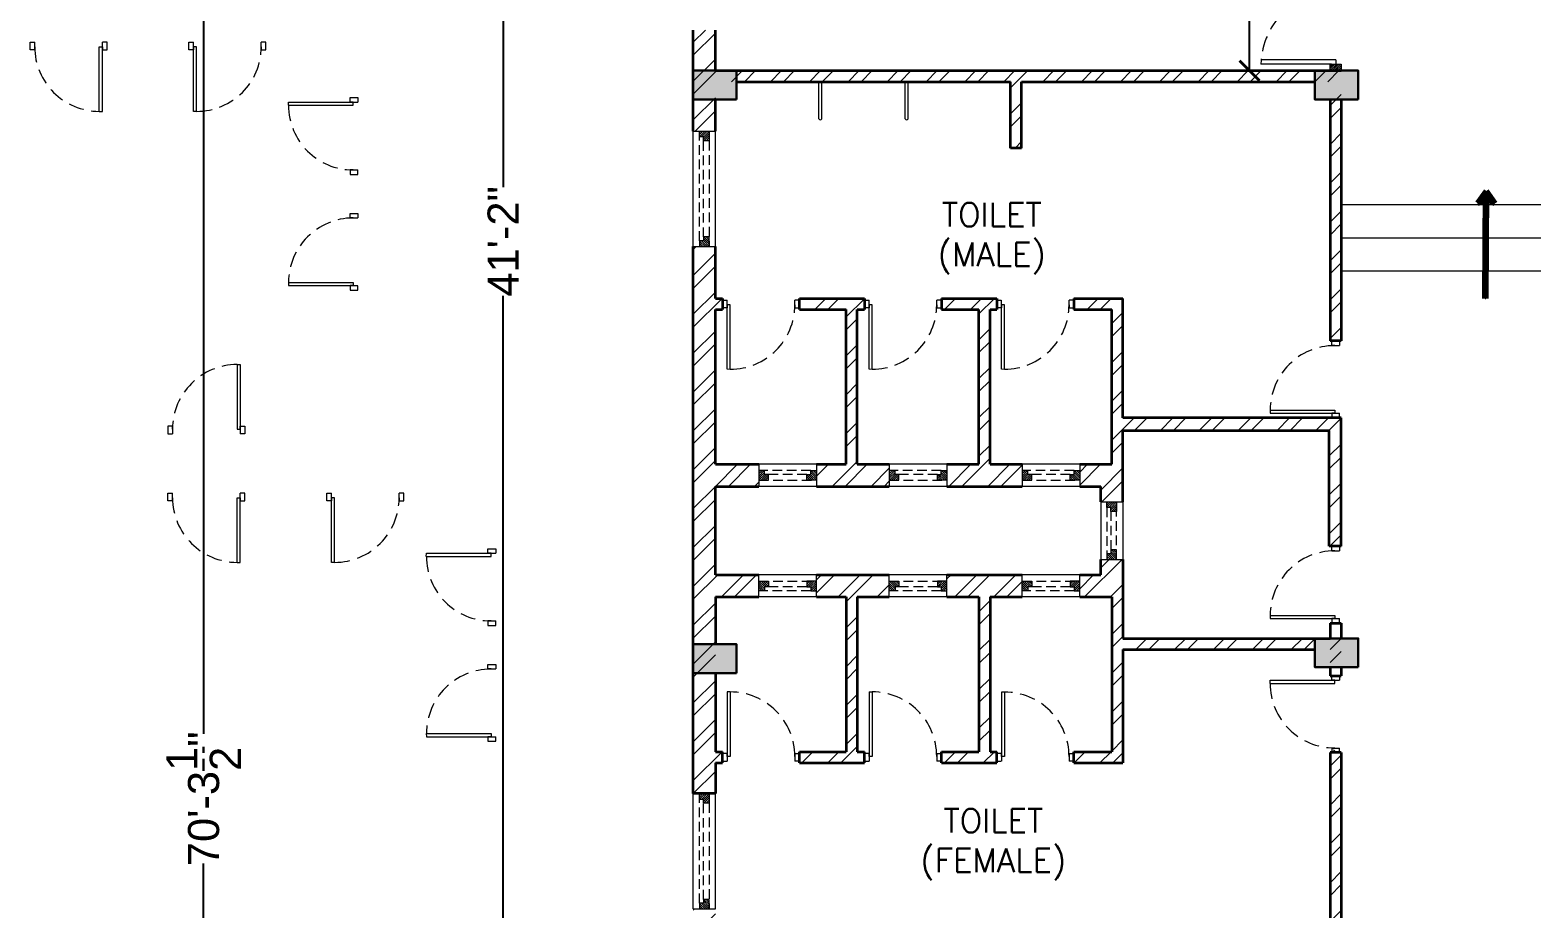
# Model space of a CAD drawing. Header units: inches. Extents: x 845 to 17085, y 908 to 10810.
# Drawn here: x 1910.8 to 2381.4, y 3435.1 to 3710.7 of the extents above; entities that cross this region are included whole.
import ezdxf

# ---------------------------------------------------------------- set-up
doc = ezdxf.new("R2010")
doc.units = ezdxf.units.IN
doc.header["$LTSCALE"] = 15
doc.header["$MEASUREMENT"] = 0
for name, pattern in [('ACAD_ISO03W100', [30, 12, -18]), ('ACAD_ISO04W100', [30.5, 24, -3, 0.5, -3]), ('CONTINUA', [0]), ('DASHED2', [0.375, 0.25, -0.125])]:
    doc.linetypes.add(name, pattern=pattern)
for name, color, linetype, lineweight in [('.15', 4, 'Continuous', 15), ('c1', 21, 'Continuous', 30), ('FURN', 43, 'Continuous', 18), ('FURN 2', 34, 'Continuous', 15), ('FURNITURE', 175, 'Continuous', 80), ('GRID', 8, 'ACAD_ISO04W100', 5), ('HATCH', 251, 'Continuous', 5), ('humans', 7, 'Continuous', 15), ('PDF_Layer1', 1, 'Continuous', 18), ('SLD', 140, 'Continuous', 9), ('wall 1', 1, 'Continuous', 35), ('WIND & DOOR', 160, 'Continuous', 9), ('window and door', 170, 'Continuous', 9)]:
    doc.layers.add(name, color=color, linetype=linetype, lineweight=lineweight)
doc.layers.add('door and window', color=7, linetype='Continuous', lineweight=25, true_color=0x0609c1)
doc.layers.add('Text', color=255, linetype='Continuous')
doc.styles.add('ROMANS', font='ROMANS')
doc.styles.get("Standard").update_dxf_attribs({"font": 'arial.ttf'})
doc.dimstyles.get("Standard").update_dxf_attribs({"dimtxt": 9.75, "dimasz": 6.25, "dimexe": 0.18, "dimexo": 0.0625, "dimgap": 0.09, "dimtad": 0, "dimdec": 1, "dimzin": 0, "dimdsep": 46, "dimlunit": 4, "dimtxsty": 'Standard', "dimblk": 'ARCHTICK', "dimcen": 0.09, "dimadec": 0, "dimazin": 0, "dimtfac": 1, "dimtdec": 1, "dimtofl": 0, "dimtmove": 0, "dimatfit": 3, "dimldrblk": 'ARCHTICK', "dimfxl": 1, "dimtolj": 1, "dimtzin": 0, "dimlwd": 25, "dimarcsym": 0})
pattern_1 = [(45, (-97695.34, -40951.402), (-6.0932045, 6.0932045), []), (45, (-97691.278, -40951.402), (-6.0932045, 6.0932045), [])]

# ---------------------------------------------------------------- blocks, each defined once
blk = doc.blocks.new('_ArchTick')
at = {"layer": 'GRID', "color": 0, "const_width": 0.15}
blk.add_lwpolyline([(-0.5, -0.5), (0.5, 0.5)], dxfattribs=at)
blk = doc.blocks.new('*D116')
at = {"layer": 'Defpoints', "color": 0, "linetype": 'ByBlock', "lineweight": 30, "transparency": 16777216}
for p in [(2118.63, 3891.44), (2059.04, 3397.46), (2118.63, 3397.46)]:
    blk.add_point(p, dxfattribs=at)
at = {"layer": 'humans', "color": 0, "linetype": 'ByBlock', "lineweight": -2, "transparency": 16777216}
for p, q in [((2118.57, 3891.44), (2058.86, 3891.44)), ((2118.57, 3397.46), (2058.86, 3397.46))]:
    blk.add_line(p, q, dxfattribs=at)
at = {"layer": 'humans', "color": 0, "linetype": 'Continuous', "lineweight": 25, "transparency": 16777216}
for p, q in [((2059.04, 3891.44), (2059.04, 3661.48)), ((2059.04, 3397.46), (2059.04, 3627.41))]:
    blk.add_line(p, q, dxfattribs=at)
at = {"layer": 'humans', "color": 0, "linetype": 'ByBlock', "lineweight": 25, "transparency": 16777216, "xscale": 6.25, "yscale": 6.25, "zscale": 6.25}
for p, rotation in [((2059.04, 3891.44), 90), ((2059.04, 3397.46), 270)]:
    blk.add_blockref('_ArchTick', p, dxfattribs=dict(at, rotation=rotation))
at = {"layer": 'humans', "color": 0, "linetype": 'ByBlock', "transparency": 16777216, "insert": (2059.04, 3644.45), "char_height": 9.75, "attachment_point": 5, "rotation": 90}
blk.add_mtext('\\A1;41\'-2"', dxfattribs=at)
blk = doc.blocks.new('*D119')
at = {"layer": 'Defpoints', "color": 0, "linetype": 'ByBlock', "lineweight": 30, "transparency": 16777216}
for p in [(2207.98, 3884.5), (2207.98, 3697.98), (2292.93, 3697.98)]:
    blk.add_point(p, dxfattribs=at)
at = {"layer": 'humans', "color": 0, "linetype": 'ByBlock', "lineweight": -2, "transparency": 16777216}
for p, q in [((2208.04, 3884.5), (2293.11, 3884.5)), ((2208.04, 3697.98), (2293.11, 3697.98))]:
    blk.add_line(p, q, dxfattribs=at)
at = {"layer": 'humans', "color": 0, "linetype": 'Continuous', "lineweight": 25, "transparency": 16777216}
for p, q in [((2292.93, 3884.5), (2292.93, 3811.17)), ((2292.93, 3697.98), (2292.93, 3771.31))]:
    blk.add_line(p, q, dxfattribs=at)
at = {"layer": 'humans', "color": 0, "linetype": 'ByBlock', "lineweight": 25, "transparency": 16777216, "xscale": 6.25, "yscale": 6.25, "zscale": 6.25}
for p, rotation in [((2292.93, 3884.5), 90), ((2292.93, 3697.98), 270)]:
    blk.add_blockref('_ArchTick', p, dxfattribs=dict(at, rotation=rotation))
at = {"layer": 'humans', "color": 0, "linetype": 'ByBlock', "transparency": 16777216, "insert": (2292.93, 3791.24), "char_height": 9.75, "attachment_point": 5, "rotation": 90}
blk.add_mtext('\\A1;15\'-6{\\H1x;\\S1/2;}"', dxfattribs=at)
blk = doc.blocks.new('ARROW')
at = {"layer": 'FURNITURE'}
h = blk.add_hatch(color=4, dxfattribs=at)
h.dxf.hatch_style = 1
h.paths.add_polyline_path([(3172.813, 3642.279), (3172.7, 3642.199), (3172.768, 3642.199)])
h.paths.add_polyline_path([(3172.768, 3642.199), (3172.7, 3642.199), (3172.813, 3642.119)])
at = {"color": 4}
blk.add_line((3173.701, 3642.202), (3173.701, 3642.196), dxfattribs=at)
at = {"layer": 'FURNITURE', "color": 4}
for p, q in [((3172.7, 3642.199), (3172.813, 3642.279)), ((3172.813, 3642.279), (3172.768, 3642.199)), ((3173.701, 3642.202), (3172.7, 3642.202)), ((3173.701, 3642.199), (3172.7, 3642.199)), ((3172.7, 3642.199), (3172.813, 3642.119)), ((3173.701, 3642.196), (3172.7, 3642.196)), ((3172.813, 3642.119), (3172.768, 3642.199))]:
    blk.add_line(p, q, dxfattribs=at)
blk = doc.blocks.new('*D188')
at = {"layer": 'Defpoints', "color": 0, "linetype": 'DASHED2', "lineweight": 30, "transparency": 16777216}
for p in [(1965.17, 3891.44), (2118.63, 3891.44), (2118.63, 3047.89)]:
    blk.add_point(p, dxfattribs=at)
at = {"layer": 'SLD', "color": 0, "linetype": 'DASHED2', "lineweight": -2, "transparency": 16777216}
for p, q in [((2118.57, 3891.44), (1964.99, 3891.44)), ((2118.57, 3047.89), (1964.99, 3047.89))]:
    blk.add_line(p, q, dxfattribs=at)
at = {"layer": 'SLD', "color": 0, "linetype": 'Continuous', "lineweight": 25, "transparency": 16777216}
for p, q in [((1965.17, 3891.44), (1965.17, 3490.02)), ((1965.17, 3047.89), (1965.17, 3449.31))]:
    blk.add_line(p, q, dxfattribs=at)
at = {"layer": 'SLD', "color": 0, "linetype": 'DASHED2', "lineweight": 25, "transparency": 16777216, "xscale": 6.25, "yscale": 6.25, "zscale": 6.25}
for p, rotation in [((1965.17, 3891.44), 90), ((1965.17, 3047.89), 270)]:
    blk.add_blockref('_ArchTick', p, dxfattribs=dict(at, rotation=rotation))
at = {"layer": 'SLD', "color": 0, "linetype": 'DASHED2', "lineweight": 30, "transparency": 16777216, "insert": (1965.17, 3469.66), "char_height": 9.75, "attachment_point": 5, "rotation": 90}
blk.add_mtext('\\A1;70\'-3{\\H1x;\\S1/2;}"', dxfattribs=at)

msp = doc.modelspace()

# ---------------------------------------------------------------- hatches: boundary and pattern name
at = {"layer": 'HATCH', "lineweight": 0, "true_color": 0x000000}
h = msp.add_hatch(dxfattribs=at)
h.set_pattern_fill('ANSI31', color=18, scale=0.135883)
h.set_pattern_definition([(45, (-947253.5593, -1058554.8074), (-0.30506607815, 0.30506607815), [])])
h.paths.add_polyline_path([(2321.63, 3700.03), (2321.29, 3700.03), (2318.23, 3700.03), (2318.23, 3697.98), (2321.63, 3697.98)])
h.paths.add_polyline_path([(2321.63, 3748.94), (2318.23, 3748.94), (2318.23, 3746.89), (2318.57, 3746.89), (2321.63, 3746.89)])
at = {"layer": 'HATCH'}
h = msp.add_hatch(dxfattribs=at)
h.set_pattern_fill('ANSI32', color=256, scale=0.904682)
h.set_pattern_definition(pattern_1)
h.paths.add_polyline_path([(2321.63, 3697.98), (2318.23, 3697.98), (2125.57, 3697.98), (2125.57, 3710.72), (2118.63, 3710.72), (2118.63, 3679), (2125.57, 3679), (2125.57, 3694.51), (2218.06, 3694.51), (2218.06, 3673.71), (2221.53, 3673.71), (2221.53, 3694.51), (2318.16, 3694.51), (2318.16, 3613.22), (2321.63, 3613.22)])
h = msp.add_hatch(color=256, dxfattribs=at)
h.dxf.hatch_style = 1
h.paths.add_polyline_path([(2132.2, 3697.98), (2132.2, 3688.93), (2118.63, 3688.93), (2118.63, 3697.98)])
h = msp.add_hatch(color=256, dxfattribs=at)
h.dxf.hatch_style = 1
h.paths.add_polyline_path([(2327, 3697.98), (2327, 3688.93), (2313.43, 3688.93), (2313.43, 3697.98)])
h = msp.add_hatch(dxfattribs=at)
h.set_pattern_fill('ANSI32', color=256, scale=0.904682)
h.set_pattern_definition(pattern_1)
h.paths.add_polyline_path([(2139.15, 3539.87), (2125.57, 3539.87), (2125.57, 3567.62), (2139.15, 3567.62), (2139.15, 3574.55), (2125.57, 3574.55), (2125.57, 3623.1), (2127.8, 3623.1), (2127.8, 3626.57), (2125.57, 3626.57), (2125.57, 3642.81), (2118.63, 3642.81), (2118.63, 3471.28), (2125.57, 3471.28), (2125.57, 3480.92), (2127.8, 3480.92), (2127.8, 3484.38), (2125.57, 3484.38), (2125.57, 3532.94), (2139.15, 3532.94)])
h.paths.add_polyline_path([(2170.01, 3532.94), (2180.04, 3532.94), (2180.04, 3539.87), (2157.25, 3539.87), (2157.25, 3532.94), (2166.54, 3532.94), (2166.54, 3484.38), (2151.93, 3484.38), (2151.93, 3480.92), (2172.25, 3480.92), (2172.25, 3484.38), (2170.01, 3484.38)])
h.paths.add_polyline_path([(2211.63, 3532.94), (2221.66, 3532.94), (2221.66, 3539.87), (2198.13, 3539.87), (2198.13, 3532.94), (2208.16, 3532.94), (2208.16, 3484.38), (2196.38, 3484.38), (2196.38, 3480.92), (2213.72, 3480.92), (2213.72, 3484.38), (2211.63, 3484.38)])
h = msp.add_hatch(dxfattribs=at)
h.set_pattern_fill('ANSI32', color=256, scale=0.904682)
h.set_pattern_definition(pattern_1)
h.paths.add_polyline_path([(2180.04, 3574.55), (2170.01, 3574.55), (2170.01, 3623.1), (2172.25, 3623.1), (2172.25, 3626.57), (2151.93, 3626.57), (2151.93, 3623.1), (2166.54, 3623.1), (2166.54, 3574.55), (2157.25, 3574.55), (2157.25, 3567.62), (2180.04, 3567.62)])
h.paths.add_polyline_path([(2221.66, 3574.55), (2211.63, 3574.55), (2211.63, 3623.1), (2213.72, 3623.1), (2213.72, 3626.57), (2196.38, 3626.57), (2196.38, 3623.1), (2208.16, 3623.1), (2208.16, 3574.55), (2198.13, 3574.55), (2198.13, 3567.62), (2221.66, 3567.62)])
h = msp.add_hatch(dxfattribs=at)
h.set_pattern_fill('ANSI32', color=256, scale=0.904682)
h.set_pattern_definition(pattern_1)
h.paths.add_polyline_path([(2253.24, 3585.16), (2317.93, 3585.16), (2317.93, 3548.83), (2321.63, 3548.83), (2321.63, 3589.09), (2253.24, 3589.09), (2253.24, 3626.57), (2237.84, 3626.57), (2237.84, 3623.1), (2249.78, 3623.1), (2249.78, 3574.55), (2239.75, 3574.55), (2239.75, 3567.62), (2246.31, 3567.62), (2246.31, 3562.79), (2253.24, 3562.79)])
h = msp.add_hatch(dxfattribs=at)
h.set_pattern_fill('ANSI32', color=256, scale=0.904682)
h.set_pattern_definition(pattern_1)
h.paths.add_polyline_path([(2253.24, 3544.7), (2246.31, 3544.7), (2246.31, 3539.87), (2239.75, 3539.87), (2239.75, 3532.94), (2249.78, 3532.94), (2249.78, 3484.38), (2237.84, 3484.38), (2237.84, 3480.92), (2253.24, 3480.92), (2253.24, 3516.5), (2318.16, 3516.5), (2318.16, 3508.25), (2321.63, 3508.25), (2321.63, 3508.29), (2321.63, 3524.74), (2318.16, 3524.74), (2318.16, 3519.96), (2253.24, 3519.96)])
h = msp.add_hatch(color=256, dxfattribs=at)
h.dxf.hatch_style = 1
h.paths.add_polyline_path([(2132.2, 3518.09), (2132.2, 3509.04), (2118.63, 3509.04), (2118.63, 3518.09)])
h = msp.add_hatch(color=256, dxfattribs=at)
h.dxf.hatch_style = 1
h.paths.add_polyline_path([(2327, 3519.96), (2327, 3510.92), (2313.43, 3510.92), (2313.43, 3519.96)])
h = msp.add_hatch(dxfattribs=at)
h.set_pattern_fill('ANSI32', color=256, scale=0.904682)
h.set_pattern_definition(pattern_1)
h.paths.add_polyline_path([(2118.63, 3401.98), (2125.57, 3401.98), (2125.57, 3435.09), (2118.63, 3435.09)])
h.paths.add_polyline_path([(2132.13, 3401.98), (2132.13, 3398.51), (2321.63, 3398.51), (2321.63, 3484.16), (2318.16, 3484.16), (2318.16, 3401.98)])
h.paths.add_polyline_path([(2125.57, 3392.94), (2118.63, 3392.94), (2118.63, 3342.27), (2125.57, 3342.27)])

# ---------------------------------------------------------------- linework, layer by layer
at = {"layer": '.15', "lineweight": 15}
for p, q in [((2118.63, 3642.81), (2118.63, 3679)), ((2125.57, 3642.81), (2125.57, 3679)), ((2157.25, 3574.55), (2139.15, 3574.55)), ((2198.13, 3574.55), (2180.04, 3574.55)), ((2239.75, 3574.55), (2221.66, 3574.55)), ((2157.25, 3567.62), (2139.15, 3567.62)), ((2198.13, 3567.62), (2180.04, 3567.62)), ((2239.75, 3567.62), (2221.66, 3567.62)), ((2246.31, 3562.79), (2246.31, 3544.7)), ((2253.24, 3562.79), (2253.24, 3544.7)), ((2157.25, 3539.87), (2139.15, 3539.87)), ((2198.13, 3539.87), (2180.04, 3539.87)), ((2239.75, 3539.87), (2221.66, 3539.87)), ((2157.25, 3532.94), (2139.15, 3532.94)), ((2198.13, 3532.94), (2180.04, 3532.94)), ((2239.75, 3532.94), (2221.66, 3532.94)), ((2118.63, 3435.09), (2118.63, 3471.28)), ((2125.57, 3435.09), (2125.57, 3471.28))]:
    msp.add_line(p, q, dxfattribs=at)
at = {"layer": 'c1'}
for points in [[(2132.2, 3688.93), (2132.2, 3697.98), (2118.63, 3697.98), (2118.63, 3688.93)], [(2327, 3688.93), (2327, 3697.98), (2313.43, 3697.98), (2313.43, 3688.93)], [(2132.2, 3509.04), (2132.2, 3518.09), (2118.63, 3518.09), (2118.63, 3509.04)], [(2327, 3510.92), (2327, 3519.96), (2313.43, 3519.96), (2313.43, 3510.92)]]:
    msp.add_lwpolyline(points, close=True, dxfattribs=at)
at = {"layer": 'door and window', "color": 18, "lineweight": 0, "true_color": 0x000000}
for p, q in [((2318.57, 3700.03), (2296.5, 3700.03)), ((2319.93, 3701.38), (2296.58, 3701.38)), ((2319.93, 3701.38), (2319.93, 3700.03))]:
    msp.add_line(p, q, dxfattribs=at)
msp.add_lwpolyline([(2321.63, 3697.98), (2318.23, 3697.98), (2318.23, 3700.03), (2321.63, 3700.03)], close=True, dxfattribs=at)
at = {"layer": 'FURN'}
for p, q in [((2321.49, 3656), (2420.16, 3656)), ((2321.49, 3645.6), (2420.16, 3645.6)), ((2321.49, 3635.19), (2420.16, 3635.19))]:
    msp.add_line(p, q, dxfattribs=at)
at = {"layer": 'FURN 2'}
for p, q in [((2150.25, 3694.19), (2139.59, 3694.19)), ((2145.07, 3694.51), (2144.77, 3694.51)), ((2144.77, 3694.51), (2144.77, 3694.19)), ((2145.07, 3694.51), (2145.07, 3694.19)), ((2157.98, 3682.9), (2157.98, 3694.51)), ((2158.91, 3682.9), (2158.91, 3694.51)), ((2177.3, 3694.19), (2166.63, 3694.19)), ((2172.12, 3694.51), (2171.81, 3694.51)), ((2171.81, 3694.51), (2171.81, 3694.19)), ((2172.12, 3694.51), (2172.12, 3694.19)), ((2185.03, 3682.9), (2185.03, 3694.51)), ((2185.95, 3682.9), (2185.95, 3694.51)), ((2204.34, 3694.19), (2193.68, 3694.19)), ((2199.16, 3694.51), (2198.86, 3694.51)), ((2198.86, 3694.51), (2198.86, 3694.19)), ((2199.16, 3694.51), (2199.16, 3694.19))]:
    msp.add_line(p, q, dxfattribs=at)
for centre in [(2158.44, 3683.07), (2185.49, 3683.07)]:
    msp.add_arc(centre, 0.494, 200.3302, 339.6698, dxfattribs=at)
at = {"layer": 'HATCH', "lineweight": 0}
for p, q in [((2121, 3679), (2120.59, 3678.59)), ((2121.67, 3679), (2120.59, 3677.92)), ((2122.33, 3679), (2120.59, 3677.26)), ((2122.99, 3679), (2121.18, 3677.19)), ((2123.61, 3678.95), (2121.8, 3677.14)), ((2123.61, 3678.29), (2121.8, 3676.48)), ((2123.61, 3677.63), (2121.96, 3675.98)), ((2123.61, 3676.97), (2122.62, 3675.98)), ((2123.61, 3676.31), (2123.28, 3675.98)), ((2122.33, 3642.81), (2120.59, 3644.55)), ((2121.67, 3642.81), (2120.59, 3643.89)), ((2121, 3642.81), (2120.59, 3643.23)), ((2122.99, 3642.81), (2121.18, 3644.62)), ((2123.61, 3643.52), (2121.8, 3645.33)), ((2123.61, 3642.86), (2121.8, 3644.67)), ((2123.61, 3644.18), (2121.96, 3645.83)), ((2123.61, 3644.84), (2122.62, 3645.83)), ((2123.61, 3645.51), (2123.28, 3645.83)), ((2139.15, 3572.18), (2139.57, 3572.59)), ((2139.15, 3571.52), (2140.23, 3572.59)), ((2139.15, 3570.85), (2140.89, 3572.59)), ((2157.25, 3570.85), (2155.51, 3572.59)), ((2157.25, 3571.52), (2156.17, 3572.59)), ((2157.25, 3572.18), (2156.83, 3572.59)), ((2180.04, 3572.18), (2180.45, 3572.59)), ((2180.04, 3571.52), (2181.12, 3572.59)), ((2180.04, 3570.85), (2181.78, 3572.59)), ((2198.13, 3570.85), (2196.4, 3572.59)), ((2198.13, 3571.52), (2197.06, 3572.59)), ((2198.13, 3572.18), (2197.72, 3572.59)), ((2221.66, 3572.18), (2222.07, 3572.59)), ((2221.66, 3571.52), (2222.73, 3572.59)), ((2221.66, 3570.85), (2223.39, 3572.59)), ((2239.75, 3570.85), (2238.01, 3572.59)), ((2239.75, 3571.52), (2238.67, 3572.59)), ((2239.75, 3572.18), (2239.34, 3572.59)), ((2139.15, 3570.19), (2140.96, 3572)), ((2139.2, 3569.58), (2141.01, 3571.38)), ((2139.86, 3569.58), (2141.67, 3571.38)), ((2140.52, 3569.58), (2142.17, 3571.22)), ((2141.19, 3569.58), (2142.17, 3570.56)), ((2141.85, 3569.58), (2142.17, 3569.9)), ((2155.88, 3569.58), (2154.23, 3571.22)), ((2155.22, 3569.58), (2154.23, 3570.56)), ((2154.55, 3569.58), (2154.23, 3569.9)), ((2156.54, 3569.58), (2154.73, 3571.38)), ((2157.2, 3569.58), (2155.39, 3571.38)), ((2157.25, 3570.19), (2155.44, 3572)), ((2180.04, 3570.19), (2181.85, 3572)), ((2180.09, 3569.58), (2181.89, 3571.38)), ((2180.75, 3569.58), (2182.56, 3571.38)), ((2181.41, 3569.58), (2183.06, 3571.22)), ((2182.07, 3569.58), (2183.06, 3570.56)), ((2182.73, 3569.58), (2183.06, 3569.9)), ((2196.76, 3569.58), (2195.12, 3571.22)), ((2196.1, 3569.58), (2195.12, 3570.56)), ((2195.44, 3569.58), (2195.12, 3569.9)), ((2197.43, 3569.58), (2195.62, 3571.38)), ((2198.09, 3569.58), (2196.28, 3571.38)), ((2198.13, 3570.19), (2196.32, 3572)), ((2221.66, 3570.19), (2223.46, 3572)), ((2221.7, 3569.58), (2223.51, 3571.38)), ((2222.36, 3569.58), (2224.17, 3571.38)), ((2223.02, 3569.58), (2224.67, 3571.22)), ((2223.69, 3569.58), (2224.67, 3570.56)), ((2224.35, 3569.58), (2224.67, 3569.9)), ((2238.38, 3569.58), (2236.73, 3571.22)), ((2237.72, 3569.58), (2236.73, 3570.56)), ((2237.06, 3569.58), (2236.73, 3569.9)), ((2239.04, 3569.58), (2237.23, 3571.38)), ((2239.7, 3569.58), (2237.89, 3571.38)), ((2239.75, 3570.19), (2237.94, 3572)), ((2248.68, 3562.79), (2248.27, 3562.38)), ((2249.34, 3562.79), (2248.27, 3561.71)), ((2250.01, 3562.79), (2248.27, 3561.05)), ((2250.67, 3562.79), (2248.86, 3560.98)), ((2251.28, 3562.74), (2249.47, 3560.94)), ((2251.28, 3562.08), (2249.47, 3560.27)), ((2251.28, 3561.42), (2249.64, 3559.77)), ((2251.28, 3560.76), (2250.3, 3559.77)), ((2251.28, 3560.1), (2250.96, 3559.77)), ((2250.01, 3544.7), (2248.27, 3546.43)), ((2249.34, 3544.7), (2248.27, 3545.77)), ((2248.68, 3544.7), (2248.27, 3545.11)), ((2250.67, 3544.7), (2248.86, 3546.51)), ((2251.28, 3545.4), (2249.47, 3547.21)), ((2251.28, 3544.74), (2249.47, 3546.55)), ((2251.28, 3546.07), (2249.64, 3547.71)), ((2251.28, 3546.73), (2250.3, 3547.71)), ((2251.28, 3547.39), (2250.96, 3547.71)), ((2139.15, 3537.3), (2140.96, 3535.49)), ((2139.15, 3536.63), (2140.89, 3534.9)), ((2139.15, 3535.97), (2140.23, 3534.9)), ((2139.15, 3535.31), (2139.57, 3534.9)), ((2139.2, 3537.91), (2141.01, 3536.1)), ((2139.86, 3537.91), (2141.67, 3536.1)), ((2140.52, 3537.91), (2142.17, 3536.27)), ((2141.19, 3537.91), (2142.17, 3536.93)), ((2141.85, 3537.91), (2142.17, 3537.59)), ((2155.88, 3537.91), (2154.23, 3536.27)), ((2155.22, 3537.91), (2154.23, 3536.93)), ((2154.55, 3537.91), (2154.23, 3537.59)), ((2156.54, 3537.91), (2154.73, 3536.1)), ((2157.2, 3537.91), (2155.39, 3536.1)), ((2157.25, 3537.3), (2155.44, 3535.49)), ((2157.25, 3536.63), (2155.51, 3534.9)), ((2157.25, 3535.97), (2156.17, 3534.9)), ((2157.25, 3535.31), (2156.83, 3534.9)), ((2180.04, 3537.3), (2181.85, 3535.49)), ((2180.04, 3536.63), (2181.78, 3534.9)), ((2180.04, 3535.97), (2181.12, 3534.9)), ((2180.04, 3535.31), (2180.45, 3534.9)), ((2180.09, 3537.91), (2181.89, 3536.1)), ((2180.75, 3537.91), (2182.56, 3536.1)), ((2181.41, 3537.91), (2183.06, 3536.27)), ((2182.07, 3537.91), (2183.06, 3536.93)), ((2182.73, 3537.91), (2183.06, 3537.59)), ((2196.76, 3537.91), (2195.12, 3536.27)), ((2196.1, 3537.91), (2195.12, 3536.93)), ((2195.44, 3537.91), (2195.12, 3537.59)), ((2197.43, 3537.91), (2195.62, 3536.1)), ((2198.09, 3537.91), (2196.28, 3536.1)), ((2198.13, 3537.3), (2196.32, 3535.49)), ((2198.13, 3536.63), (2196.4, 3534.9)), ((2198.13, 3535.97), (2197.06, 3534.9)), ((2198.13, 3535.31), (2197.72, 3534.9)), ((2221.66, 3537.3), (2223.46, 3535.49)), ((2221.66, 3536.63), (2223.39, 3534.9)), ((2221.66, 3535.97), (2222.73, 3534.9)), ((2221.66, 3535.31), (2222.07, 3534.9)), ((2221.7, 3537.91), (2223.51, 3536.1)), ((2222.36, 3537.91), (2224.17, 3536.1)), ((2223.02, 3537.91), (2224.67, 3536.27)), ((2223.69, 3537.91), (2224.67, 3536.93)), ((2224.35, 3537.91), (2224.67, 3537.59)), ((2238.38, 3537.91), (2236.73, 3536.27)), ((2237.72, 3537.91), (2236.73, 3536.93)), ((2237.06, 3537.91), (2236.73, 3537.59)), ((2239.04, 3537.91), (2237.23, 3536.1)), ((2239.7, 3537.91), (2237.89, 3536.1)), ((2239.75, 3537.3), (2237.94, 3535.49)), ((2239.75, 3536.63), (2238.01, 3534.9)), ((2239.75, 3535.97), (2238.67, 3534.9)), ((2239.75, 3535.31), (2239.34, 3534.9)), ((2121, 3471.28), (2120.59, 3470.87)), ((2121.67, 3471.28), (2120.59, 3470.21)), ((2122.33, 3471.28), (2120.59, 3469.54)), ((2122.99, 3471.28), (2121.18, 3469.47)), ((2123.61, 3471.24), (2121.8, 3469.43)), ((2123.61, 3470.57), (2121.8, 3468.76)), ((2123.61, 3469.91), (2121.96, 3468.27)), ((2123.61, 3469.25), (2122.62, 3468.27)), ((2123.61, 3468.59), (2123.28, 3468.27)), ((2122.33, 3435.09), (2120.59, 3436.83)), ((2121.67, 3435.09), (2120.59, 3436.17)), ((2122.99, 3435.09), (2121.18, 3436.9)), ((2123.61, 3435.8), (2121.8, 3437.61)), ((2123.61, 3435.14), (2121.8, 3436.95)), ((2123.61, 3436.46), (2121.96, 3438.11)), ((2123.61, 3437.13), (2122.62, 3438.11)), ((2123.61, 3437.79), (2123.28, 3438.11)), ((2121, 3435.09), (2120.59, 3435.51))]:
    msp.add_line(p, q, dxfattribs=at)
at = {"layer": 'HATCH', "linetype": 'ACAD_ISO03W100', "lineweight": 0, "ltscale": 15}
msp.add_line((2320.08, 3484.16), (2319.22, 3485.02), dxfattribs=at)
at = {"layer": 'PDF_Layer1', "lineweight": 18}
for p, q in [((2118.63, 3679), (2125.57, 3679)), ((2118.63, 3642.81), (2125.57, 3642.81)), ((2139.15, 3574.55), (2139.15, 3567.62)), ((2157.25, 3574.55), (2157.25, 3567.62)), ((2180.04, 3574.55), (2180.04, 3567.62)), ((2198.13, 3574.55), (2198.13, 3567.62)), ((2221.66, 3574.55), (2221.66, 3567.62)), ((2239.75, 3574.55), (2239.75, 3567.62)), ((2246.31, 3562.79), (2253.24, 3562.79)), ((2246.31, 3544.7), (2253.24, 3544.7)), ((2139.15, 3532.94), (2139.15, 3539.87)), ((2157.25, 3532.94), (2157.25, 3539.87)), ((2180.04, 3532.94), (2180.04, 3539.87)), ((2198.13, 3532.94), (2198.13, 3539.87)), ((2221.66, 3532.94), (2221.66, 3539.87)), ((2239.75, 3532.94), (2239.75, 3539.87)), ((2118.63, 3471.28), (2125.57, 3471.28)), ((2118.63, 3435.09), (2125.57, 3435.09))]:
    msp.add_line(p, q, dxfattribs=at)
at = {"layer": 'wall 1', "ltscale": 1.5}
for p, q in [((2125.57, 3697.98), (2125.57, 3710.72)), ((2125.57, 3697.98), (2321.63, 3697.98)), ((2132.2, 3694.51), (2218.06, 3694.51)), ((2218.06, 3673.71), (2218.06, 3694.51)), ((2221.53, 3673.71), (2221.53, 3694.51)), ((2221.53, 3694.51), (2313.43, 3694.51)), ((2125.57, 3679), (2125.57, 3688.93)), ((2318.16, 3688.93), (2318.16, 3613.22)), ((2321.63, 3688.93), (2321.63, 3613.22)), ((2221.53, 3673.71), (2218.06, 3673.71)), ((2125.57, 3626.57), (2125.57, 3642.81)), ((2321.63, 3637.46), (2321.63, 3616.65)), ((2125.57, 3626.57), (2127.8, 3626.57)), ((2127.8, 3626.57), (2127.8, 3623.1)), ((2151.93, 3626.57), (2172.25, 3626.57)), ((2151.93, 3623.1), (2151.93, 3626.57)), ((2172.25, 3626.57), (2172.25, 3623.1)), ((2196.38, 3626.57), (2213.72, 3626.57)), ((2196.38, 3626.57), (2196.38, 3623.1)), ((2213.72, 3626.57), (2213.72, 3623.1)), ((2237.84, 3626.57), (2253.24, 3626.57)), ((2237.84, 3626.57), (2237.84, 3623.1)), ((2253.24, 3589.09), (2253.24, 3626.57)), ((2125.57, 3574.55), (2125.57, 3623.1)), ((2125.57, 3623.1), (2127.8, 3623.1)), ((2151.93, 3623.1), (2166.54, 3623.1)), ((2166.54, 3574.55), (2166.54, 3623.1)), ((2170.01, 3574.55), (2170.01, 3623.1)), ((2170.01, 3623.1), (2172.25, 3623.1)), ((2196.38, 3623.1), (2208.16, 3623.1)), ((2208.16, 3574.55), (2208.16, 3623.1)), ((2211.63, 3623.1), (2213.72, 3623.1)), ((2211.63, 3574.55), (2211.63, 3623.1)), ((2237.84, 3623.1), (2249.78, 3623.1)), ((2249.78, 3574.55), (2249.78, 3623.1)), ((2321.63, 3613.22), (2318.16, 3613.22)), ((2321.63, 3589.09), (2253.24, 3589.09)), ((2321.63, 3548.83), (2321.63, 3589.09)), ((2253.24, 3562.79), (2253.24, 3585.16)), ((2253.24, 3585.16), (2317.93, 3585.16)), ((2317.93, 3548.83), (2317.93, 3585.16)), ((2125.57, 3574.55), (2139.15, 3574.55)), ((2157.25, 3574.55), (2166.54, 3574.55)), ((2170.01, 3574.55), (2180.04, 3574.55)), ((2198.13, 3574.55), (2208.16, 3574.55)), ((2211.63, 3574.55), (2221.66, 3574.55)), ((2239.75, 3574.55), (2249.78, 3574.55)), ((2125.57, 3539.87), (2125.57, 3567.62)), ((2125.57, 3567.62), (2139.15, 3567.62)), ((2157.25, 3567.62), (2180.04, 3567.62)), ((2198.13, 3567.62), (2221.66, 3567.62)), ((2239.75, 3567.62), (2246.31, 3567.62)), ((2246.31, 3562.79), (2246.31, 3567.62)), ((2321.63, 3548.83), (2317.93, 3548.83)), ((2246.31, 3539.87), (2246.31, 3544.7)), ((2253.24, 3544.7), (2253.24, 3519.96)), ((2253.24, 3544.7), (2253.24, 3522.33)), ((2125.57, 3539.87), (2125.57, 3540.25)), ((2125.57, 3539.87), (2139.15, 3539.87)), ((2157.25, 3539.87), (2180.04, 3539.87)), ((2198.13, 3539.87), (2221.66, 3539.87)), ((2239.75, 3539.87), (2246.31, 3539.87)), ((2125.57, 3532.94), (2139.15, 3532.94)), ((2125.57, 3532.94), (2125.57, 3517.89)), ((2157.25, 3532.94), (2166.54, 3532.94)), ((2166.54, 3532.94), (2166.54, 3484.38)), ((2170.01, 3532.94), (2170.01, 3484.38)), ((2170.01, 3532.94), (2180.04, 3532.94)), ((2198.13, 3532.94), (2208.16, 3532.94)), ((2208.16, 3532.94), (2208.16, 3484.38)), ((2211.63, 3532.94), (2221.66, 3532.94)), ((2211.63, 3532.94), (2211.63, 3484.38)), ((2239.75, 3532.94), (2249.78, 3532.94)), ((2249.78, 3532.94), (2249.78, 3484.38)), ((2318.16, 3524.74), (2318.16, 3519.96)), ((2318.17, 3524.74), (2321.63, 3524.74)), ((2321.63, 3524.74), (2321.63, 3519.96)), ((2321.63, 3524.74), (2321.63, 3519.96)), ((2253.24, 3519.96), (2318.16, 3519.96)), ((2253.24, 3516.5), (2313.43, 3516.5)), ((2253.24, 3516.5), (2253.24, 3480.92)), ((2125.57, 3509.04), (2125.57, 3484.38)), ((2318.16, 3510.92), (2318.16, 3508.25)), ((2318.16, 3510.92), (2318.16, 3508.25)), ((2318.16, 3508.25), (2321.63, 3508.25)), ((2321.63, 3510.92), (2321.63, 3508.25)), ((2321.63, 3510.92), (2321.63, 3508.25)), ((2125.57, 3484.38), (2127.8, 3484.38)), ((2127.8, 3480.92), (2127.8, 3484.38)), ((2151.93, 3484.38), (2166.54, 3484.38)), ((2151.93, 3480.92), (2151.93, 3484.38)), ((2170.01, 3484.38), (2172.25, 3484.38)), ((2172.25, 3480.92), (2172.25, 3484.38)), ((2196.38, 3484.38), (2208.16, 3484.38)), ((2196.38, 3480.92), (2196.38, 3484.38)), ((2211.63, 3484.38), (2213.72, 3484.38)), ((2213.72, 3480.92), (2213.72, 3484.38)), ((2237.84, 3484.38), (2249.78, 3484.38)), ((2237.84, 3480.92), (2237.84, 3484.38)), ((2318.16, 3484.16), (2318.16, 3401.98)), ((2321.63, 3484.16), (2318.16, 3484.16)), ((2321.63, 3484.16), (2321.63, 3402.06)), ((2125.57, 3480.92), (2125.57, 3471.28)), ((2125.57, 3480.92), (2127.8, 3480.92)), ((2151.93, 3480.92), (2172.25, 3480.92)), ((2196.38, 3480.92), (2213.72, 3480.92)), ((2237.84, 3480.92), (2253.24, 3480.92)), ((2125.57, 3471.28), (2118.63, 3471.28))]:
    msp.add_line(p, q, dxfattribs=at)
for points in [[(2118.63, 3679), (2118.63, 3710.72)], [(2118.63, 3471.28), (2118.63, 3642.81)]]:
    msp.add_lwpolyline(points, dxfattribs=at)
at = {"layer": 'WIND & DOOR', "color": 18, "linetype": 'CONTINUA', "lineweight": 9, "ltscale": 0.4, "true_color": 0x000000}
for p, q in [((1910.8, 3706.93), (1912.25, 3706.93)), ((1912.25, 3704.52), (1910.8, 3704.52)), ((1984.72, 3706.93), (1983.27, 3706.93)), ((1983.27, 3704.52), (1984.72, 3704.52)), ((2011.1, 3666.84), (2011.1, 3665.4)), ((2013.51, 3665.4), (2013.51, 3666.84)), ((2011.1, 3651.79), (2011.1, 3653.23)), ((2013.51, 3653.23), (2013.51, 3651.79)), ((2151.93, 3626.04), (2150.48, 3626.04)), ((2196.38, 3626.04), (2194.93, 3626.04)), ((2237.84, 3626.04), (2236.4, 3626.04)), ((2150.48, 3623.63), (2151.93, 3623.63)), ((2194.93, 3623.63), (2196.38, 3623.63)), ((2236.4, 3623.63), (2237.84, 3623.63)), ((2318.7, 3611.77), (2318.7, 3613.22)), ((2321.11, 3613.22), (2321.11, 3611.77)), ((1955.45, 3586.54), (1954, 3586.54)), ((1954, 3584.13), (1955.45, 3584.13)), ((1954, 3565.49), (1955.45, 3565.49)), ((1955.45, 3563.08), (1954, 3563.08)), ((2027.92, 3565.49), (2026.47, 3565.49)), ((2026.47, 3563.08), (2027.92, 3563.08)), ((2318.69, 3547.42), (2318.69, 3548.87)), ((2321.1, 3548.87), (2321.1, 3547.42)), ((2054.3, 3525.41), (2054.3, 3523.96)), ((2056.72, 3523.96), (2056.72, 3525.41)), ((2054.3, 3510.35), (2054.3, 3511.8)), ((2056.72, 3511.8), (2056.72, 3510.35)), ((2150.48, 3483.86), (2151.93, 3483.86)), ((2194.93, 3483.89), (2196.38, 3483.89)), ((2236.4, 3483.83), (2237.84, 3483.83)), ((2318.69, 3485.57), (2318.69, 3484.13)), ((2321.1, 3484.13), (2321.1, 3485.57)), ((2151.93, 3481.44), (2150.48, 3481.44)), ((2196.38, 3481.48), (2194.93, 3481.48)), ((2237.84, 3481.42), (2236.4, 3481.42))]:
    msp.add_line(p, q, dxfattribs=at)
at = {"layer": 'WIND & DOOR', "color": 18, "linetype": 'ByBlock', "true_color": 0x000000}
for p, q in [((1912.25, 3704.52), (1912.25, 3706.93)), ((1983.27, 3704.52), (1983.27, 3706.93)), ((2011.1, 3666.84), (2013.51, 3666.84)), ((2011.1, 3651.79), (2013.51, 3651.79)), ((2150.48, 3623.63), (2150.48, 3626.04)), ((2194.93, 3623.63), (2194.93, 3626.04)), ((2236.4, 3623.63), (2236.4, 3626.04)), ((2318.7, 3611.77), (2321.11, 3611.77)), ((1955.45, 3586.54), (1955.45, 3584.13)), ((1955.45, 3563.08), (1955.45, 3565.49)), ((2026.47, 3563.08), (2026.47, 3565.49)), ((2318.69, 3547.42), (2321.1, 3547.42)), ((2054.3, 3525.41), (2056.72, 3525.41)), ((2054.3, 3510.35), (2056.72, 3510.35)), ((2150.48, 3483.86), (2150.48, 3481.44)), ((2194.93, 3483.89), (2194.93, 3481.48)), ((2236.4, 3483.83), (2236.4, 3481.42)), ((2318.69, 3485.57), (2321.1, 3485.57))]:
    msp.add_line(p, q, dxfattribs=at)
at = {"layer": 'WIND & DOOR', "linetype": 'CONTINUA', "lineweight": 9, "ltscale": 0.4}
for p, q in [((1912.25, 3705.48), (1912.25, 3704.52)), ((1932.51, 3705.48), (1933.48, 3705.48)), ((1932.51, 3685.22), (1932.51, 3705.48)), ((1933.48, 3705.48), (1933.48, 3704.52)), ((1933.48, 3685.22), (1933.48, 3705.48)), ((1963, 3705.48), (1962.04, 3705.48)), ((1962.04, 3705.48), (1962.04, 3704.52)), ((1962.04, 3685.22), (1962.04, 3705.48)), ((1963, 3685.22), (1963, 3705.48)), ((1983.27, 3705.48), (1983.27, 3704.52)), ((1932.51, 3685.19), (1933.48, 3685.22)), ((1963, 3685.19), (1962.04, 3685.22)), ((1991.78, 3687.11), (1991.8, 3688.07)), ((1991.8, 3688.07), (2012.06, 3688.07)), ((1991.8, 3687.11), (2012.06, 3687.11)), ((2012.06, 3688.07), (2011.1, 3688.07)), ((2012.06, 3687.11), (2012.06, 3688.07)), ((2012.06, 3666.84), (2011.1, 3666.84)), ((2012.06, 3651.79), (2011.1, 3651.79)), ((1991.78, 3631.52), (1991.8, 3630.56)), ((1991.8, 3631.52), (2012.06, 3631.52)), ((1991.8, 3630.56), (2012.06, 3630.56)), ((2012.06, 3630.56), (2011.1, 3630.56)), ((2012.06, 3631.52), (2012.06, 3630.56)), ((2129.25, 3624.59), (2129.25, 3623.63)), ((2150.48, 3624.59), (2150.48, 3623.63)), ((2194.93, 3624.59), (2194.93, 3623.63)), ((2236.4, 3624.59), (2236.4, 3623.63)), ((2319.66, 3611.77), (2318.7, 3611.77)), ((1975.72, 3605.86), (1976.68, 3605.84)), ((1975.72, 3605.84), (1975.72, 3585.57)), ((1976.68, 3605.84), (1976.68, 3585.57)), ((2299.38, 3591.5), (2299.4, 3590.54)), ((2299.4, 3591.5), (2319.66, 3591.5)), ((2319.66, 3591.5), (2319.66, 3590.54)), ((1955.45, 3585.57), (1955.45, 3586.54)), ((1976.68, 3585.57), (1976.68, 3586.54)), ((2299.4, 3590.54), (2319.66, 3590.54)), ((2319.66, 3590.54), (2318.7, 3590.54)), ((1975.72, 3585.57), (1976.68, 3585.57)), ((1955.45, 3564.05), (1955.45, 3563.08)), ((1975.72, 3564.05), (1976.68, 3564.05)), ((1975.72, 3543.78), (1975.72, 3564.05)), ((1976.68, 3564.05), (1976.68, 3563.08)), ((1976.68, 3543.78), (1976.68, 3564.05)), ((2006.21, 3564.05), (2005.24, 3564.05)), ((2005.24, 3564.05), (2005.24, 3563.08)), ((2005.24, 3543.78), (2005.24, 3564.05)), ((2006.21, 3543.78), (2006.21, 3564.05)), ((2026.47, 3564.05), (2026.47, 3563.08)), ((2034.98, 3545.67), (2035, 3546.64)), ((2035, 3546.64), (2055.27, 3546.64)), ((2035, 3545.67), (2055.27, 3545.67)), ((2055.27, 3546.64), (2054.3, 3546.64)), ((2055.27, 3545.67), (2055.27, 3546.64)), ((2319.66, 3547.42), (2318.69, 3547.42)), ((1975.72, 3543.76), (1976.68, 3543.78)), ((2006.21, 3543.76), (2005.24, 3543.78)), ((2055.27, 3525.41), (2054.3, 3525.41)), ((2299.37, 3527.15), (2299.39, 3526.19)), ((2299.39, 3527.15), (2319.66, 3527.15)), ((2299.39, 3526.19), (2319.66, 3526.19)), ((2319.66, 3526.19), (2318.69, 3526.19)), ((2319.66, 3527.15), (2319.66, 3526.19)), ((2055.27, 3510.35), (2054.3, 3510.35)), ((2299.37, 3505.84), (2299.39, 3506.8)), ((2299.39, 3506.8), (2319.65, 3506.8)), ((2319.65, 3506.8), (2318.69, 3506.8)), ((2319.65, 3505.84), (2319.65, 3506.8)), ((2130.22, 3503.18), (2129.25, 3503.16)), ((2129.25, 3503.16), (2129.25, 3482.89)), ((2130.22, 3503.16), (2130.22, 3482.89)), ((2173.7, 3503.19), (2173.7, 3482.93)), ((2174.66, 3503.13), (2173.7, 3503.11)), ((2174.66, 3503.19), (2174.66, 3482.93)), ((2215.17, 3503.13), (2215.17, 3482.87)), ((2216.13, 3503.13), (2215.17, 3503.11)), ((2216.13, 3503.13), (2216.13, 3482.87)), ((2299.39, 3505.84), (2319.65, 3505.84)), ((2034.98, 3490.08), (2035, 3489.12)), ((2035, 3490.08), (2055.27, 3490.08)), ((2035, 3489.12), (2055.27, 3489.12)), ((2055.27, 3489.12), (2054.3, 3489.12)), ((2055.27, 3490.08), (2055.27, 3489.12)), ((2129.25, 3482.89), (2129.25, 3483.86)), ((2130.22, 3482.89), (2129.25, 3482.89)), ((2150.48, 3482.89), (2150.48, 3483.86)), ((2173.7, 3482.93), (2173.7, 3483.89)), ((2174.66, 3482.93), (2173.7, 3482.93)), ((2194.93, 3482.93), (2194.93, 3483.89)), ((2215.17, 3482.87), (2215.17, 3483.83)), ((2216.13, 3482.87), (2215.17, 3482.87)), ((2236.4, 3482.87), (2236.4, 3483.83)), ((2319.65, 3485.57), (2318.69, 3485.57))]:
    msp.add_line(p, q, dxfattribs=at)
at = {"layer": 'WIND & DOOR', "linetype": 'CONTINUA', "lineweight": 5, "ltscale": 0.4}
for p, q in [((2120.59, 3677.19), (2120.59, 3679)), ((2120.59, 3679), (2123.61, 3679)), ((2121.8, 3677.19), (2120.59, 3677.19)), ((2121.8, 3675.98), (2121.8, 3677.19)), ((2123.61, 3675.98), (2121.8, 3675.98)), ((2123.61, 3679), (2123.61, 3675.98)), ((2120.59, 3644.62), (2120.59, 3642.81)), ((2121.8, 3644.62), (2120.59, 3644.62)), ((2120.59, 3642.81), (2123.61, 3642.81)), ((2123.61, 3645.83), (2121.8, 3645.83)), ((2121.8, 3645.83), (2121.8, 3644.62)), ((2123.61, 3642.81), (2123.61, 3645.83))]:
    msp.add_line(p, q, dxfattribs=at)
at = {"layer": 'WIND & DOOR', "linetype": 'DASHED2', "lineweight": 5, "ltscale": 0.8}
for p, q in [((2120.59, 3644.62), (2120.59, 3677.19)), ((2121.8, 3645.83), (2121.8, 3675.98)), ((2123.61, 3675.98), (2123.61, 3642.81)), ((2155.44, 3572.59), (2140.96, 3572.59)), ((2196.32, 3572.59), (2181.85, 3572.59)), ((2237.94, 3572.59), (2223.46, 3572.59)), ((2139.15, 3569.58), (2157.25, 3569.58)), ((2154.23, 3571.38), (2142.17, 3571.38)), ((2180.04, 3569.58), (2198.13, 3569.58)), ((2195.12, 3571.38), (2183.06, 3571.38)), ((2221.66, 3569.58), (2239.75, 3569.58)), ((2236.73, 3571.38), (2224.67, 3571.38)), ((2251.28, 3544.7), (2251.28, 3562.79)), ((2248.27, 3560.98), (2248.27, 3546.51)), ((2249.47, 3559.77), (2249.47, 3547.71)), ((2139.15, 3537.91), (2157.25, 3537.91)), ((2155.44, 3534.9), (2140.96, 3534.9)), ((2154.23, 3536.1), (2142.17, 3536.1)), ((2180.04, 3537.91), (2198.13, 3537.91)), ((2196.32, 3534.9), (2181.85, 3534.9)), ((2195.12, 3536.1), (2183.06, 3536.1)), ((2221.66, 3537.91), (2239.75, 3537.91)), ((2237.94, 3534.9), (2223.46, 3534.9)), ((2236.73, 3536.1), (2224.67, 3536.1)), ((2120.59, 3436.9), (2120.59, 3469.47)), ((2121.8, 3438.11), (2121.8, 3468.27)), ((2123.61, 3468.27), (2123.61, 3435.09))]:
    msp.add_line(p, q, dxfattribs=at)
at = {"layer": 'WIND & DOOR', "linetype": 'CONTINUA', "lineweight": 5, "ltscale": 0.4}
for points in [[(2120.59, 3469.47), (2120.59, 3471.28), (2123.61, 3471.28), (2123.61, 3468.27), (2121.8, 3468.27), (2121.8, 3469.47), (2120.59, 3469.47)], [(2120.59, 3436.9), (2120.59, 3435.09), (2123.61, 3435.09), (2123.61, 3438.11), (2121.8, 3438.11), (2121.8, 3436.9), (2120.59, 3436.9)]]:
    msp.add_lwpolyline(points, dxfattribs=at)
at = {"layer": 'WIND & DOOR', "linetype": 'DASHED2', "lineweight": 9, "ltscale": 1.3}
for centre, radius, start, end in [((2320.7, 3699.26), 24.21, 87.8008, 178.1927), ((1932.51, 3705.48), 20.26, 180, 270), ((1963, 3705.48), 20.26, 270, 0), ((2012.06, 3687.11), 20.26, 180, 270), ((2012.06, 3631.52), 20.26, 90, 180), ((2130.22, 3624.59), 20.26, 270, 0), ((2174.66, 3624.59), 20.26, 270, 0), ((2216.13, 3624.59), 20.26, 270, 0), ((2319.66, 3591.5), 20.26, 90, 180), ((1975.72, 3585.57), 20.26, 90, 180), ((1975.72, 3564.05), 20.26, 180, 270), ((2006.21, 3564.05), 20.26, 270, 0), ((2055.27, 3545.67), 20.26, 180, 270), ((2319.66, 3527.15), 20.26, 90, 180), ((2055.27, 3490.08), 20.26, 90, 180), ((2130.22, 3482.89), 20.26, 0, 90), ((2174.66, 3482.93), 20.26, 0, 90), ((2216.13, 3482.87), 20.26, 0, 90), ((2319.65, 3505.84), 20.26, 180, 270)]:
    msp.add_arc(centre, radius, start, end, dxfattribs=at)
at = {"layer": 'window and door', "color": 18, "linetype": 'ByBlock', "true_color": 0x000000}
for p, q in [((1910.8, 3704.52), (1910.8, 3706.93)), ((1933.48, 3704.52), (1933.48, 3706.93)), ((1934.92, 3704.52), (1934.92, 3706.93)), ((1960.59, 3704.52), (1960.59, 3706.93)), ((1962.04, 3704.52), (1962.04, 3706.93)), ((1984.72, 3704.52), (1984.72, 3706.93)), ((2011.1, 3689.52), (2013.51, 3689.52)), ((2011.1, 3688.07), (2013.51, 3688.07)), ((2011.1, 3665.4), (2013.51, 3665.4)), ((2011.1, 3653.23), (2013.51, 3653.23)), ((2011.1, 3630.56), (2013.51, 3630.56)), ((2011.1, 3629.11), (2013.51, 3629.11)), ((2127.8, 3623.63), (2127.8, 3626.04)), ((2129.25, 3623.63), (2129.25, 3626.04)), ((2151.93, 3623.63), (2151.93, 3626.04)), ((2172.25, 3623.63), (2172.25, 3626.04)), ((2173.7, 3623.63), (2173.7, 3626.04)), ((2174.66, 3624.59), (2173.7, 3624.59)), ((2173.7, 3624.59), (2173.7, 3623.63)), ((2173.7, 3604.33), (2173.7, 3624.59)), ((2174.66, 3604.33), (2174.66, 3624.59)), ((2196.38, 3623.63), (2196.38, 3626.04)), ((2213.72, 3623.63), (2213.72, 3626.04)), ((2215.17, 3623.63), (2215.17, 3626.04)), ((2216.13, 3624.59), (2215.17, 3624.59)), ((2215.17, 3624.59), (2215.17, 3623.63)), ((2215.17, 3604.33), (2215.17, 3624.59)), ((2216.13, 3604.33), (2216.13, 3624.59)), ((2237.84, 3623.63), (2237.84, 3626.04)), ((2173.7, 3623.63), (2172.25, 3623.63)), ((2215.17, 3623.63), (2213.72, 3623.63)), ((2318.7, 3613.22), (2321.11, 3613.22)), ((2174.66, 3604.31), (2173.7, 3604.33)), ((2216.13, 3604.31), (2215.17, 3604.33)), ((1954, 3586.54), (1954, 3584.13)), ((1976.68, 3586.54), (1976.68, 3584.13)), ((1978.13, 3586.54), (1978.13, 3584.13)), ((2318.7, 3590.54), (2321.11, 3590.54)), ((2318.7, 3589.09), (2321.11, 3589.09)), ((1954, 3563.08), (1954, 3565.49)), ((1976.68, 3563.08), (1976.68, 3565.49)), ((1978.13, 3563.08), (1978.13, 3565.49)), ((2003.8, 3563.08), (2003.8, 3565.49)), ((2005.24, 3563.08), (2005.24, 3565.49)), ((2027.92, 3563.08), (2027.92, 3565.49)), ((2318.69, 3548.87), (2321.1, 3548.87)), ((2054.3, 3548.08), (2056.72, 3548.08)), ((2054.3, 3546.64), (2056.72, 3546.64)), ((2318.69, 3526.19), (2321.1, 3526.19)), ((2054.3, 3523.96), (2056.72, 3523.96)), ((2318.69, 3524.74), (2321.1, 3524.74)), ((2054.3, 3511.8), (2056.72, 3511.8)), ((2318.69, 3508.25), (2321.1, 3508.25)), ((2318.69, 3506.8), (2321.1, 3506.8)), ((2054.3, 3489.12), (2056.72, 3489.12)), ((2054.3, 3487.67), (2056.72, 3487.67)), ((2127.8, 3483.86), (2127.8, 3481.44)), ((2129.25, 3483.86), (2129.25, 3481.44)), ((2151.93, 3483.86), (2151.93, 3481.44)), ((2172.25, 3483.89), (2172.25, 3481.48)), ((2173.7, 3483.89), (2173.7, 3481.48)), ((2196.38, 3483.89), (2196.38, 3481.48)), ((2215.17, 3483.83), (2215.17, 3481.42)), ((2318.69, 3484.13), (2321.1, 3484.13))]:
    msp.add_line(p, q, dxfattribs=at)
at = {"layer": 'window and door', "color": 18, "linetype": 'CONTINUA', "lineweight": 9, "ltscale": 0.4, "true_color": 0x000000}
for p, q in [((1934.92, 3706.93), (1933.48, 3706.93)), ((1933.48, 3704.52), (1934.92, 3704.52)), ((1960.59, 3706.93), (1962.04, 3706.93)), ((1962.04, 3704.52), (1960.59, 3704.52)), ((2011.1, 3688.07), (2011.1, 3689.52)), ((2013.51, 3689.52), (2013.51, 3688.08)), ((2011.1, 3630.56), (2011.1, 3629.11)), ((2013.51, 3629.11), (2013.51, 3630.55)), ((2127.8, 3626.04), (2129.25, 3626.04)), ((2130.22, 3624.59), (2129.25, 3624.59)), ((2129.25, 3604.33), (2129.25, 3624.59)), ((2130.22, 3604.33), (2130.22, 3624.59)), ((2172.25, 3626.04), (2173.7, 3626.04)), ((2213.72, 3626.04), (2215.16, 3626.04)), ((2129.25, 3623.63), (2127.8, 3623.63)), ((2130.22, 3604.31), (2129.25, 3604.33)), ((1976.68, 3586.54), (1978.13, 3586.54)), ((2318.7, 3590.54), (2318.7, 3589.09)), ((2321.11, 3589.09), (2321.11, 3590.54)), ((1978.13, 3584.13), (1976.68, 3584.13)), ((1978.13, 3565.49), (1976.68, 3565.49)), ((1976.68, 3563.08), (1978.13, 3563.08)), ((2003.8, 3565.49), (2005.24, 3565.49)), ((2005.24, 3563.08), (2003.8, 3563.08)), ((2054.3, 3546.64), (2054.3, 3548.08)), ((2056.72, 3548.08), (2056.72, 3546.64)), ((2318.69, 3526.19), (2318.69, 3524.74)), ((2321.1, 3524.74), (2321.1, 3526.19)), ((2318.69, 3506.8), (2318.69, 3508.25)), ((2321.1, 3508.25), (2321.1, 3506.81)), ((2054.3, 3489.12), (2054.3, 3487.67)), ((2056.72, 3487.67), (2056.72, 3489.12)), ((2129.25, 3483.86), (2127.8, 3483.86)), ((2173.7, 3483.89), (2172.25, 3483.89)), ((2215.17, 3483.83), (2213.72, 3483.83)), ((2127.8, 3481.44), (2129.25, 3481.44)), ((2172.25, 3481.48), (2173.7, 3481.48)), ((2213.72, 3481.42), (2215.16, 3481.42))]:
    msp.add_line(p, q, dxfattribs=at)
at = {"layer": 'window and door', "lineweight": 0}
for points in [[(2140.96, 3572.59), (2139.15, 3572.59), (2139.15, 3569.58), (2142.17, 3569.58), (2142.17, 3571.38), (2140.96, 3571.38), (2140.96, 3572.59)], [(2155.44, 3572.59), (2157.25, 3572.59), (2157.25, 3569.58), (2154.23, 3569.58), (2154.23, 3571.38), (2155.44, 3571.38), (2155.44, 3572.59)], [(2181.85, 3572.59), (2180.04, 3572.59), (2180.04, 3569.58), (2183.06, 3569.58), (2183.06, 3571.38), (2181.85, 3571.38), (2181.85, 3572.59)], [(2196.32, 3572.59), (2198.13, 3572.59), (2198.13, 3569.58), (2195.12, 3569.58), (2195.12, 3571.38), (2196.32, 3571.38), (2196.32, 3572.59)], [(2223.46, 3572.59), (2221.66, 3572.59), (2221.66, 3569.58), (2224.67, 3569.58), (2224.67, 3571.38), (2223.46, 3571.38), (2223.46, 3572.59)], [(2237.94, 3572.59), (2239.75, 3572.59), (2239.75, 3569.58), (2236.73, 3569.58), (2236.73, 3571.38), (2237.94, 3571.38), (2237.94, 3572.59)], [(2248.27, 3560.98), (2248.27, 3562.79), (2251.28, 3562.79), (2251.28, 3559.77), (2249.47, 3559.77), (2249.47, 3560.98), (2248.27, 3560.98)], [(2248.27, 3546.51), (2248.27, 3544.7), (2251.28, 3544.7), (2251.28, 3547.71), (2249.47, 3547.71), (2249.47, 3546.51), (2248.27, 3546.51)], [(2140.96, 3534.9), (2139.15, 3534.9), (2139.15, 3537.91), (2142.17, 3537.91), (2142.17, 3536.1), (2140.96, 3536.1), (2140.96, 3534.9)], [(2155.44, 3534.9), (2157.25, 3534.9), (2157.25, 3537.91), (2154.23, 3537.91), (2154.23, 3536.1), (2155.44, 3536.1), (2155.44, 3534.9)], [(2181.85, 3534.9), (2180.04, 3534.9), (2180.04, 3537.91), (2183.06, 3537.91), (2183.06, 3536.1), (2181.85, 3536.1), (2181.85, 3534.9)], [(2196.32, 3534.9), (2198.13, 3534.9), (2198.13, 3537.91), (2195.12, 3537.91), (2195.12, 3536.1), (2196.32, 3536.1), (2196.32, 3534.9)], [(2223.46, 3534.9), (2221.66, 3534.9), (2221.66, 3537.91), (2224.67, 3537.91), (2224.67, 3536.1), (2223.46, 3536.1), (2223.46, 3534.9)], [(2237.94, 3534.9), (2239.75, 3534.9), (2239.75, 3537.91), (2236.73, 3537.91), (2236.73, 3536.1), (2237.94, 3536.1), (2237.94, 3534.9)]]:
    msp.add_lwpolyline(points, dxfattribs=at)

# ---------------------------------------------------------------- block references
at = {"layer": 'Text', "ltscale": 0.115, "xscale": 33.60439883689735, "yscale": 33.60439883689735, "zscale": 33.60439883689735, "rotation": 269.6672051282755}
msp.add_blockref('ARROW', (-119405.47, 110985.96), dxfattribs=at)

# ---------------------------------------------------------------- texts
at = {"layer": 'Text', "ltscale": 0.115, "char_height": 7.4549, "attachment_point": 9, "style": 'ROMANS'}
for s, insert in [('\\pxqc;TOILET\\P(MALE)', (2212.17, 3634.17)), ('\\pxqc;TOILET\\P(FEMALE)', (2212.66, 3444.14))]:
    msp.add_mtext_dynamic_manual_height_columns(s, width=0.00364, gutter_width=0.0185, heights=[0], dxfattribs=dict(at, insert=insert))

# ---------------------------------------------------------------- dimensions: what is measured, and where the dimension line sits
at = {"layer": 'humans', "linetype": 'ByBlock'}
for p1, p2, distance, picture, middle in [((2118.63, 3891.44), (2118.63, 3397.46), -59.59, '*D116', (2059.04, 3644.45)), ((2207.98, 3884.5), (2207.98, 3697.98), 84.95, '*D119', (2292.93, 3791.24))]:
    dim = msp.add_aligned_dim(p1=p1, p2=p2, distance=distance, dimstyle='Standard', dxfattribs=at)
    dim.commit()
    dim.dimension.update_dxf_attribs({"geometry": picture, "text_midpoint": middle})
at = {"layer": 'SLD', "linetype": 'DASHED2', "lineweight": 30}
dim = msp.add_aligned_dim(p1=(2118.6299, 3047.8925), p2=(2118.6299, 3891.4362), distance=153.456, dimstyle='Standard', dxfattribs=at)
dim.commit()
dim.dimension.update_dxf_attribs({"geometry": '*D188', "text_midpoint": (1965.1739, 3469.6644)})

doc.saveas('drawing.dxf')
